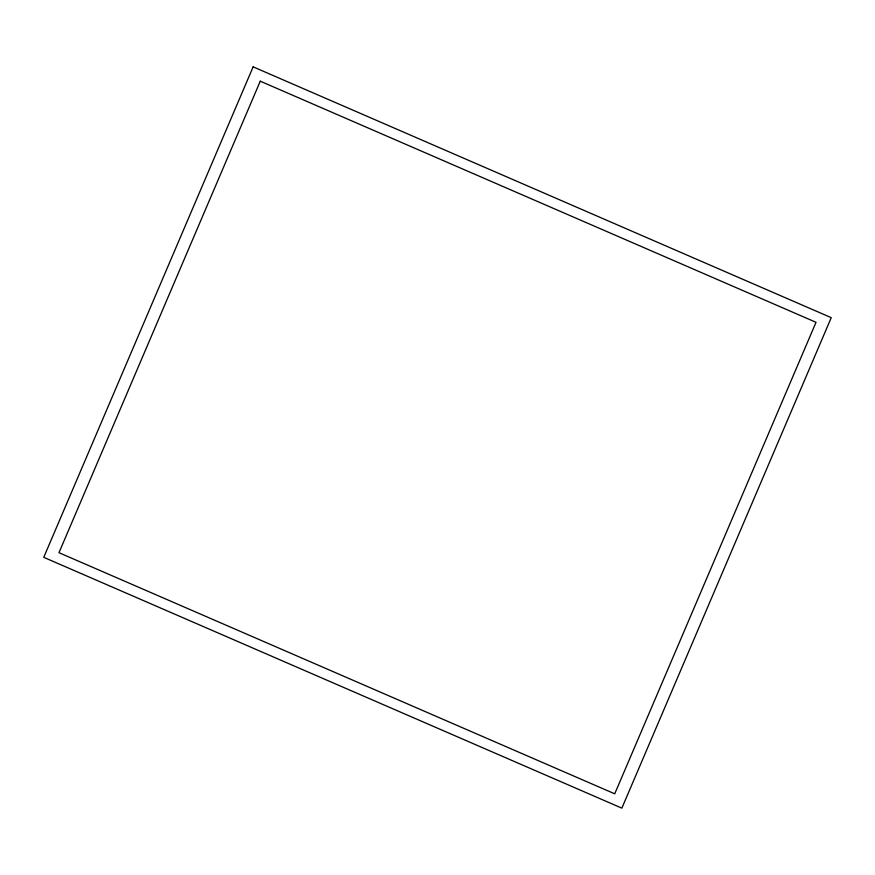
<?xml version="1.0" encoding="UTF-8"?>
<svg xmlns="http://www.w3.org/2000/svg" width="875" height="875" viewBox="0 0 875 875"><rect width="100%" height="100%" fill="white"/><g stroke="black" fill="none" stroke-linecap="round" stroke-linejoin="round"><path stroke-width="1.31" d="M253.137 66.85L43.75 557.331L621.862 808.15L831.25 317.669L253.137 66.85M260.269 81.189L58.975 552.694L614.731 793.811L816.025 322.306L260.269 81.189"/></g></svg>
